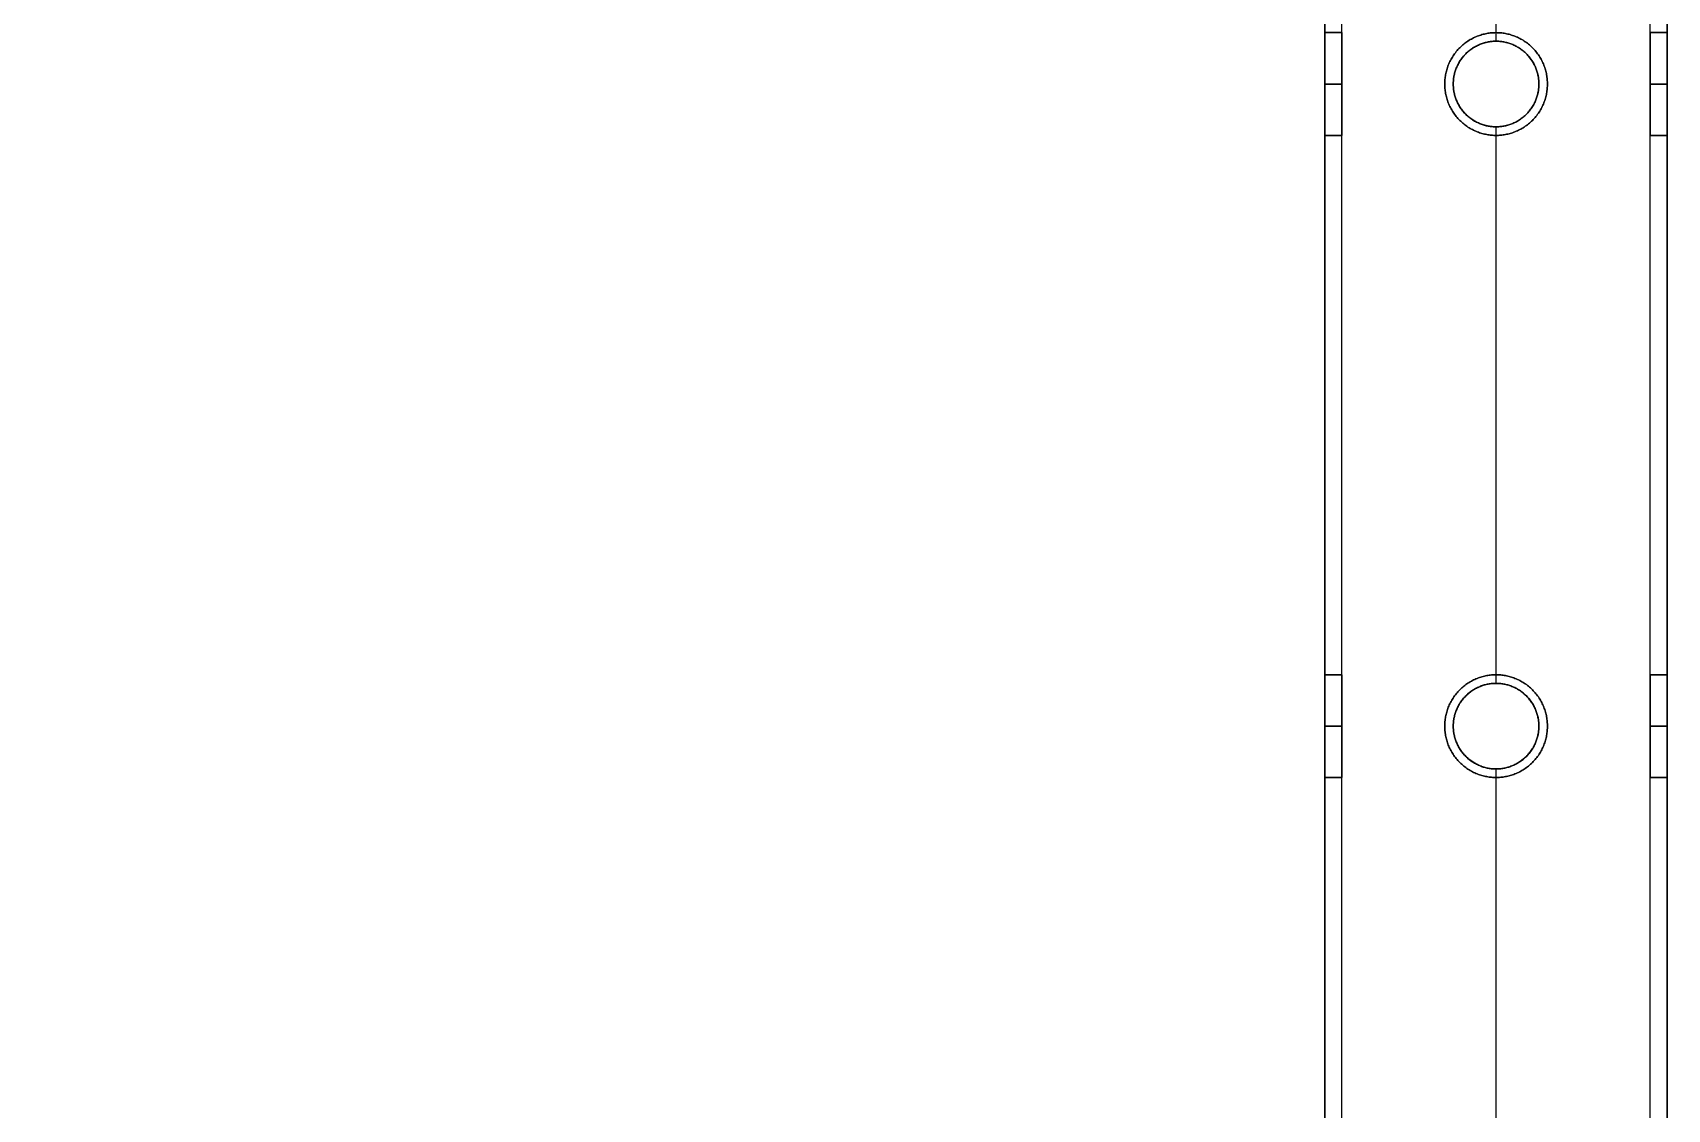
# Model space of a CAD drawing. Header units: millimetres. Extents: x -5956 to -4640, y -5088 to -3772.
# Drawn here: x -4831 to -4640.1, y -4962.1 to -4836.4 of the extents above; entities that cross this region are included whole.
import ezdxf

# ---------------------------------------------------------------- set-up
doc = ezdxf.new("R2010")
doc.units = ezdxf.units.MM
doc.header["$MEASUREMENT"] = 0
doc.layers.add('staal', color=5, linetype='Continuous', true_color=0x0000ff)

msp = doc.modelspace()

# ---------------------------------------------------------------- linework, layer by layer
at = {"layer": 'staal'}
for p, q in [((-4680.11, -4836.39, 1641.01), (-4678.11, -4836.39, 1641.01)), ((-4678.11, -4836.39, -404.81), (-4680.11, -4836.39, -404.81)), ((-4660.11, -4836.39, -386.81), (-4660.11, -4836.39, -384.81)), ((-4660.11, -4836.39, -424.81), (-4660.11, -4836.39, -422.81)), ((-4660.11, -4837.39, 1659.01), (-4660.11, -4837.39, 1661.01)), ((-4660.11, -4837.39, 1621.01), (-4660.11, -4837.39, 1623.01)), ((-4642.11, -4836.39, 1641.01), (-4640.11, -4836.39, 1641.01)), ((-4640.11, -4836.39, -404.81), (-4642.11, -4836.39, -404.81)), ((-4680.11, -4842.39, 1635.01), (-4678.11, -4842.39, 1635.01)), ((-4680.11, -4842.39, 1647.01), (-4678.11, -4842.39, 1647.01)), ((-4678.11, -4842.39, -410.81), (-4680.11, -4842.39, -410.81)), ((-4678.11, -4842.39, -398.81), (-4680.11, -4842.39, -398.81)), ((-4666.11, -4842.39, -386.81), (-4666.11, -4842.39, -384.81)), ((-4666.11, -4842.39, -424.81), (-4666.11, -4842.39, -422.81)), ((-4665.11, -4842.39, 1621.01), (-4665.11, -4842.39, 1623.01)), ((-4665.11, -4842.39, 1659.01), (-4665.11, -4842.39, 1661.01)), ((-4655.11, -4842.39, 1659.01), (-4655.11, -4842.39, 1661.01)), ((-4655.11, -4842.39, 1621.01), (-4655.11, -4842.39, 1623.01)), ((-4654.11, -4842.39, -386.81), (-4654.11, -4842.39, -384.81)), ((-4654.11, -4842.39, -424.81), (-4654.11, -4842.39, -422.81)), ((-4642.11, -4842.39, 1635.01), (-4640.11, -4842.39, 1635.01)), ((-4642.11, -4842.39, 1647.01), (-4640.11, -4842.39, 1647.01)), ((-4640.11, -4842.39, -410.81), (-4642.11, -4842.39, -410.81)), ((-4640.11, -4842.39, -398.81), (-4642.11, -4842.39, -398.81)), ((-4660.11, -4847.39, 1659.01), (-4660.11, -4847.39, 1661.01)), ((-4660.11, -4847.39, 1621.01), (-4660.11, -4847.39, 1623.01)), ((-4680.11, -4848.39, 1641.01), (-4678.11, -4848.39, 1641.01)), ((-4678.11, -4848.39, -404.81), (-4680.11, -4848.39, -404.81)), ((-4660.11, -4848.39, -386.81), (-4660.11, -4848.39, -384.81)), ((-4660.11, -4848.39, -424.81), (-4660.11, -4848.39, -422.81)), ((-4642.11, -4848.39, 1641.01), (-4640.11, -4848.39, 1641.01)), ((-4640.11, -4848.39, -404.81), (-4642.11, -4848.39, -404.81)), ((-4680.11, -4911.39, 1641.01), (-4678.11, -4911.39, 1641.01)), ((-4678.11, -4911.39, -404.81), (-4680.11, -4911.39, -404.81)), ((-4660.11, -4911.39, -386.81), (-4660.11, -4911.39, -384.81)), ((-4660.11, -4911.39, -424.81), (-4660.11, -4911.39, -422.81)), ((-4660.11, -4912.39, 1659.01), (-4660.11, -4912.39, 1661.01)), ((-4660.11, -4912.39, 1621.01), (-4660.11, -4912.39, 1623.01)), ((-4642.11, -4911.39, 1641.01), (-4640.11, -4911.39, 1641.01)), ((-4640.11, -4911.39, -404.81), (-4642.11, -4911.39, -404.81)), ((-4680.11, -4917.39, 1635.01), (-4678.11, -4917.39, 1635.01)), ((-4680.11, -4917.39, 1647.01), (-4678.11, -4917.39, 1647.01)), ((-4678.11, -4917.39, -410.81), (-4680.11, -4917.39, -410.81)), ((-4678.11, -4917.39, -398.81), (-4680.11, -4917.39, -398.81)), ((-4666.11, -4917.39, -386.81), (-4666.11, -4917.39, -384.81)), ((-4666.11, -4917.39, -424.81), (-4666.11, -4917.39, -422.81)), ((-4665.11, -4917.39, 1621.01), (-4665.11, -4917.39, 1623.01)), ((-4665.11, -4917.39, 1659.01), (-4665.11, -4917.39, 1661.01)), ((-4655.11, -4917.39, 1659.01), (-4655.11, -4917.39, 1661.01)), ((-4655.11, -4917.39, 1621.01), (-4655.11, -4917.39, 1623.01)), ((-4654.11, -4917.39, -386.81), (-4654.11, -4917.39, -384.81)), ((-4654.11, -4917.39, -424.81), (-4654.11, -4917.39, -422.81)), ((-4642.11, -4917.39, 1635.01), (-4640.11, -4917.39, 1635.01)), ((-4642.11, -4917.39, 1647.01), (-4640.11, -4917.39, 1647.01)), ((-4640.11, -4917.39, -410.81), (-4642.11, -4917.39, -410.81)), ((-4640.11, -4917.39, -398.81), (-4642.11, -4917.39, -398.81)), ((-4680.11, -4923.39, 1641.01), (-4678.11, -4923.39, 1641.01)), ((-4678.11, -4923.39, -404.81), (-4680.11, -4923.39, -404.81)), ((-4660.11, -4922.39, 1659.01), (-4660.11, -4922.39, 1661.01)), ((-4660.11, -4922.39, 1621.01), (-4660.11, -4922.39, 1623.01)), ((-4660.11, -4923.39, -386.81), (-4660.11, -4923.39, -384.81)), ((-4660.11, -4923.39, -424.81), (-4660.11, -4923.39, -422.81)), ((-4642.11, -4923.39, 1641.01), (-4640.11, -4923.39, 1641.01)), ((-4640.11, -4923.39, -404.81), (-4642.11, -4923.39, -404.81))]:
    msp.add_line(p, q, dxfattribs=at)
for points in [[(-4640.11, -5087.89), (-5956.11, -5087.89), (-5956.11, -3771.89), (-4640.11, -3771.89)], [(-4680.11, -5047.89), (-5916.11, -5047.89), (-5916.11, -3811.89), (-4680.11, -3811.89)]]:
    msp.add_lwpolyline(points, close=True, dxfattribs=at)
for centre in [(-4660.11, -4842.39, 1621.01), (-4660.11, -4842.39, 1660.01), (-4660.11, -4842.39, 1622.01), (-4660.11, -4917.39, 1621.01), (-4660.11, -4917.39, 1660.01), (-4660.11, -4917.39, 1622.01)]:
    msp.add_circle(centre, 5, dxfattribs=at)
for points in [[(-4640.11, -5087.89, 1621.01), (-4640.11, -4429.89, 1621.01), (-4640.11, -3771.89, 1621.01)], [(-4640.11, -5087.89, 1661.01), (-4640.11, -4429.89, 1661.01), (-4640.11, -3771.89, 1661.01)], [(-4640.11, -5087.89, -424.81), (-4640.11, -4429.89, -424.81), (-4640.11, -3771.89, -424.81)], [(-4640.11, -5087.89, -384.81), (-4640.11, -4429.89, -384.81), (-4640.11, -3771.89, -384.81)], [(-4642.11, -5085.89, 1659.01), (-4642.11, -4429.89, 1659.01), (-4642.11, -3773.89, 1659.01)], [(-4642.11, -5085.89, 1623.01), (-4642.11, -4429.89, 1623.01), (-4642.11, -3773.89, 1623.01)], [(-4642.11, -5085.89, -386.81), (-4642.11, -4429.89, -386.81), (-4642.11, -3773.89, -386.81)], [(-4642.11, -5085.89, -422.81), (-4642.11, -4429.89, -422.81), (-4642.11, -3773.89, -422.81)], [(-4678.11, -5049.89, 1659.01), (-4678.11, -4429.89, 1659.01), (-4678.11, -3809.89, 1659.01)], [(-4678.11, -5049.89, 1623.01), (-4678.11, -4429.89, 1623.01), (-4678.11, -3809.89, 1623.01)], [(-4678.11, -5049.89, -386.81), (-4678.11, -4429.89, -386.81), (-4678.11, -3809.89, -386.81)], [(-4678.11, -5049.89, -422.81), (-4678.11, -4429.89, -422.81), (-4678.11, -3809.89, -422.81)], [(-4680.11, -5047.89, 1621.01), (-4680.11, -4429.89, 1621.01), (-4680.11, -3811.89, 1621.01)], [(-4680.11, -5047.89, 1661.01), (-4680.11, -4429.89, 1661.01), (-4680.11, -3811.89, 1661.01)], [(-4680.11, -5047.89, -424.81), (-4680.11, -4429.89, -424.81), (-4680.11, -3811.89, -424.81)], [(-4680.11, -5047.89, -384.81), (-4680.11, -4429.89, -384.81), (-4680.11, -3811.89, -384.81)], [(-4660.11, -4837.39, 1661.01), (-4660.11, -4804.89, 1661.01), (-4660.11, -4772.39, 1661.01)], [(-4660.11, -4837.39, 1659.01), (-4660.11, -4804.89, 1659.01), (-4660.11, -4772.39, 1659.01)], [(-4660.11, -4837.39, 1623.01), (-4660.11, -4804.89, 1623.01), (-4660.11, -4772.39, 1623.01)], [(-4660.11, -4837.39, 1621.01), (-4660.11, -4804.89, 1621.01), (-4660.11, -4772.39, 1621.01)], [(-4680.11, -4836.39, 1641.01), (-4680.11, -4804.89, 1641.01), (-4680.11, -4773.39, 1641.01)], [(-4680.11, -4836.39, -404.81), (-4680.11, -4804.89, -404.81), (-4680.11, -4773.39, -404.81)], [(-4678.11, -4836.39, 1641.01), (-4678.11, -4804.89, 1641.01), (-4678.11, -4773.39, 1641.01)], [(-4678.11, -4836.39, -404.81), (-4678.11, -4804.89, -404.81), (-4678.11, -4773.39, -404.81)], [(-4660.11, -4836.39, -384.81), (-4660.11, -4804.89, -384.81), (-4660.11, -4773.39, -384.81)], [(-4660.11, -4836.39, -386.81), (-4660.11, -4804.89, -386.81), (-4660.11, -4773.39, -386.81)], [(-4660.11, -4836.39, -422.81), (-4660.11, -4804.89, -422.81), (-4660.11, -4773.39, -422.81)], [(-4660.11, -4836.39, -424.81), (-4660.11, -4804.89, -424.81), (-4660.11, -4773.39, -424.81)], [(-4642.11, -4836.39, 1641.01), (-4642.11, -4804.89, 1641.01), (-4642.11, -4773.39, 1641.01)], [(-4642.11, -4836.39, -404.81), (-4642.11, -4804.89, -404.81), (-4642.11, -4773.39, -404.81)], [(-4640.11, -4836.39, 1641.01), (-4640.11, -4804.89, 1641.01), (-4640.11, -4773.39, 1641.01)], [(-4640.11, -4836.39, -404.81), (-4640.11, -4804.89, -404.81), (-4640.11, -4773.39, -404.81)], [(-4660.11, -4912.39, 1661.01), (-4660.11, -4879.89, 1661.01), (-4660.11, -4847.39, 1661.01)], [(-4660.11, -4912.39, 1659.01), (-4660.11, -4879.89, 1659.01), (-4660.11, -4847.39, 1659.01)], [(-4660.11, -4912.39, 1623.01), (-4660.11, -4879.89, 1623.01), (-4660.11, -4847.39, 1623.01)], [(-4660.11, -4912.39, 1621.01), (-4660.11, -4879.89, 1621.01), (-4660.11, -4847.39, 1621.01)], [(-4680.11, -4911.39, 1641.01), (-4680.11, -4879.89, 1641.01), (-4680.11, -4848.39, 1641.01)], [(-4680.11, -4911.39, -404.81), (-4680.11, -4879.89, -404.81), (-4680.11, -4848.39, -404.81)], [(-4678.11, -4911.39, 1641.01), (-4678.11, -4879.89, 1641.01), (-4678.11, -4848.39, 1641.01)], [(-4678.11, -4911.39, -404.81), (-4678.11, -4879.89, -404.81), (-4678.11, -4848.39, -404.81)], [(-4660.11, -4911.39, -384.81), (-4660.11, -4879.89, -384.81), (-4660.11, -4848.39, -384.81)], [(-4660.11, -4911.39, -386.81), (-4660.11, -4879.89, -386.81), (-4660.11, -4848.39, -386.81)], [(-4660.11, -4911.39, -422.81), (-4660.11, -4879.89, -422.81), (-4660.11, -4848.39, -422.81)], [(-4660.11, -4911.39, -424.81), (-4660.11, -4879.89, -424.81), (-4660.11, -4848.39, -424.81)], [(-4642.11, -4911.39, 1641.01), (-4642.11, -4879.89, 1641.01), (-4642.11, -4848.39, 1641.01)], [(-4642.11, -4911.39, -404.81), (-4642.11, -4879.89, -404.81), (-4642.11, -4848.39, -404.81)], [(-4640.11, -4911.39, 1641.01), (-4640.11, -4879.89, 1641.01), (-4640.11, -4848.39, 1641.01)], [(-4640.11, -4911.39, -404.81), (-4640.11, -4879.89, -404.81), (-4640.11, -4848.39, -404.81)], [(-4680.11, -4986.39, 1641.01), (-4680.11, -4954.89, 1641.01), (-4680.11, -4923.39, 1641.01)], [(-4680.11, -4986.39, -404.81), (-4680.11, -4954.89, -404.81), (-4680.11, -4923.39, -404.81)], [(-4678.11, -4986.39, 1641.01), (-4678.11, -4954.89, 1641.01), (-4678.11, -4923.39, 1641.01)], [(-4678.11, -4986.39, -404.81), (-4678.11, -4954.89, -404.81), (-4678.11, -4923.39, -404.81)], [(-4660.11, -4987.39, 1661.01), (-4660.11, -4954.89, 1661.01), (-4660.11, -4922.39, 1661.01)], [(-4660.11, -4987.39, 1659.01), (-4660.11, -4954.89, 1659.01), (-4660.11, -4922.39, 1659.01)], [(-4660.11, -4987.39, 1623.01), (-4660.11, -4954.89, 1623.01), (-4660.11, -4922.39, 1623.01)], [(-4660.11, -4987.39, 1621.01), (-4660.11, -4954.89, 1621.01), (-4660.11, -4922.39, 1621.01)], [(-4660.11, -4986.39, -384.81), (-4660.11, -4954.89, -384.81), (-4660.11, -4923.39, -384.81)], [(-4660.11, -4986.39, -386.81), (-4660.11, -4954.89, -386.81), (-4660.11, -4923.39, -386.81)], [(-4660.11, -4986.39, -422.81), (-4660.11, -4954.89, -422.81), (-4660.11, -4923.39, -422.81)], [(-4660.11, -4986.39, -424.81), (-4660.11, -4954.89, -424.81), (-4660.11, -4923.39, -424.81)], [(-4642.11, -4986.39, 1641.01), (-4642.11, -4954.89, 1641.01), (-4642.11, -4923.39, 1641.01)], [(-4642.11, -4986.39, -404.81), (-4642.11, -4954.89, -404.81), (-4642.11, -4923.39, -404.81)], [(-4640.11, -4986.39, 1641.01), (-4640.11, -4954.89, 1641.01), (-4640.11, -4923.39, 1641.01)], [(-4640.11, -4986.39, -404.81), (-4640.11, -4954.89, -404.81), (-4640.11, -4923.39, -404.81)]]:
    msp.add_open_spline(points, degree=2, dxfattribs=at)
for points, knots in [([(-4680.11, -4842.39, 1635.01), (-4680.11, -4836.39, 1635.01), (-4680.11, -4836.39, 1641.01), (-4680.11, -4836.39, 1647.01), (-4680.11, -4842.39, 1647.01), (-4680.11, -4848.39, 1647.01), (-4680.11, -4848.39, 1641.01), (-4680.11, -4848.39, 1635.01), (-4680.11, -4842.39, 1635.01)], [-31.415927, -31.415927, -31.415927, -23.561945, -23.561945, -15.707963, -15.707963, -7.853982, -7.853982, 0, 0, 0]), ([(-4680.11, -4842.39, -410.81), (-4680.11, -4836.39, -410.81), (-4680.11, -4836.39, -404.81), (-4680.11, -4836.39, -398.81), (-4680.11, -4842.39, -398.81), (-4680.11, -4848.39, -398.81), (-4680.11, -4848.39, -404.81), (-4680.11, -4848.39, -410.81), (-4680.11, -4842.39, -410.81)], [-31.415927, -31.415927, -31.415927, -23.561945, -23.561945, -15.707963, -15.707963, -7.853982, -7.853982, 0, 0, 0]), ([(-4678.11, -4842.39, 1635.01), (-4678.11, -4848.39, 1635.01), (-4678.11, -4848.39, 1641.01), (-4678.11, -4848.39, 1647.01), (-4678.11, -4842.39, 1647.01), (-4678.11, -4836.39, 1647.01), (-4678.11, -4836.39, 1641.01), (-4678.11, -4836.39, 1635.01), (-4678.11, -4842.39, 1635.01)], [0, 0, 0, 7.853982, 7.853982, 15.707963, 15.707963, 23.561945, 23.561945, 31.415927, 31.415927, 31.415927]), ([(-4678.11, -4842.39, -410.81), (-4678.11, -4848.39, -410.81), (-4678.11, -4848.39, -404.81), (-4678.11, -4848.39, -398.81), (-4678.11, -4842.39, -398.81), (-4678.11, -4836.39, -398.81), (-4678.11, -4836.39, -404.81), (-4678.11, -4836.39, -410.81), (-4678.11, -4842.39, -410.81)], [0, 0, 0, 7.853982, 7.853982, 15.707963, 15.707963, 23.561945, 23.561945, 31.415927, 31.415927, 31.415927]), ([(-4666.11, -4842.39, -384.81), (-4666.11, -4836.39, -384.81), (-4660.11, -4836.39, -384.81), (-4654.11, -4836.39, -384.81), (-4654.11, -4842.39, -384.81), (-4654.11, -4848.39, -384.81), (-4660.11, -4848.39, -384.81), (-4666.11, -4848.39, -384.81), (-4666.11, -4842.39, -384.81)], [-31.415927, -31.415927, -31.415927, -23.561945, -23.561945, -15.707963, -15.707963, -7.853982, -7.853982, 0, 0, 0]), ([(-4666.11, -4842.39, -386.81), (-4666.11, -4848.39, -386.81), (-4660.11, -4848.39, -386.81), (-4654.11, -4848.39, -386.81), (-4654.11, -4842.39, -386.81), (-4654.11, -4836.39, -386.81), (-4660.11, -4836.39, -386.81), (-4666.11, -4836.39, -386.81), (-4666.11, -4842.39, -386.81)], [0, 0, 0, 7.853982, 7.853982, 15.707963, 15.707963, 23.561945, 23.561945, 31.415927, 31.415927, 31.415927]), ([(-4666.11, -4842.39, -422.81), (-4666.11, -4836.39, -422.81), (-4660.11, -4836.39, -422.81), (-4654.11, -4836.39, -422.81), (-4654.11, -4842.39, -422.81), (-4654.11, -4848.39, -422.81), (-4660.11, -4848.39, -422.81), (-4666.11, -4848.39, -422.81), (-4666.11, -4842.39, -422.81)], [-31.415927, -31.415927, -31.415927, -23.561945, -23.561945, -15.707963, -15.707963, -7.853982, -7.853982, 0, 0, 0]), ([(-4666.11, -4842.39, -424.81), (-4666.11, -4848.39, -424.81), (-4660.11, -4848.39, -424.81), (-4654.11, -4848.39, -424.81), (-4654.11, -4842.39, -424.81), (-4654.11, -4836.39, -424.81), (-4660.11, -4836.39, -424.81), (-4666.11, -4836.39, -424.81), (-4666.11, -4842.39, -424.81)], [0, 0, 0, 7.853982, 7.853982, 15.707963, 15.707963, 23.561945, 23.561945, 31.415927, 31.415927, 31.415927]), ([(-4665.11, -4842.39, 1661.01), (-4665.11, -4837.39, 1661.01), (-4660.11, -4837.39, 1661.01), (-4655.11, -4837.39, 1661.01), (-4655.11, -4842.39, 1661.01), (-4655.11, -4847.39, 1661.01), (-4660.11, -4847.39, 1661.01), (-4665.11, -4847.39, 1661.01), (-4665.11, -4842.39, 1661.01)], [-31.415927, -31.415927, -31.415927, -23.561945, -23.561945, -15.707963, -15.707963, -7.853982, -7.853982, 0, 0, 0]), ([(-4665.11, -4842.39, 1659.01), (-4665.11, -4847.39, 1659.01), (-4660.11, -4847.39, 1659.01), (-4655.11, -4847.39, 1659.01), (-4655.11, -4842.39, 1659.01), (-4655.11, -4837.39, 1659.01), (-4660.11, -4837.39, 1659.01), (-4665.11, -4837.39, 1659.01), (-4665.11, -4842.39, 1659.01)], [0, 0, 0, 7.853982, 7.853982, 15.707963, 15.707963, 23.561945, 23.561945, 31.415927, 31.415927, 31.415927]), ([(-4665.11, -4842.39, 1623.01), (-4665.11, -4837.39, 1623.01), (-4660.11, -4837.39, 1623.01), (-4655.11, -4837.39, 1623.01), (-4655.11, -4842.39, 1623.01), (-4655.11, -4847.39, 1623.01), (-4660.11, -4847.39, 1623.01), (-4665.11, -4847.39, 1623.01), (-4665.11, -4842.39, 1623.01)], [-31.415927, -31.415927, -31.415927, -23.561945, -23.561945, -15.707963, -15.707963, -7.853982, -7.853982, 0, 0, 0]), ([(-4642.11, -4842.39, 1635.01), (-4642.11, -4836.39, 1635.01), (-4642.11, -4836.39, 1641.01), (-4642.11, -4836.39, 1647.01), (-4642.11, -4842.39, 1647.01), (-4642.11, -4848.39, 1647.01), (-4642.11, -4848.39, 1641.01), (-4642.11, -4848.39, 1635.01), (-4642.11, -4842.39, 1635.01)], [-31.415927, -31.415927, -31.415927, -23.561945, -23.561945, -15.707963, -15.707963, -7.853982, -7.853982, 0, 0, 0]), ([(-4642.11, -4842.39, -410.81), (-4642.11, -4836.39, -410.81), (-4642.11, -4836.39, -404.81), (-4642.11, -4836.39, -398.81), (-4642.11, -4842.39, -398.81), (-4642.11, -4848.39, -398.81), (-4642.11, -4848.39, -404.81), (-4642.11, -4848.39, -410.81), (-4642.11, -4842.39, -410.81)], [-31.415927, -31.415927, -31.415927, -23.561945, -23.561945, -15.707963, -15.707963, -7.853982, -7.853982, 0, 0, 0]), ([(-4640.11, -4842.39, 1635.01), (-4640.11, -4848.39, 1635.01), (-4640.11, -4848.39, 1641.01), (-4640.11, -4848.39, 1647.01), (-4640.11, -4842.39, 1647.01), (-4640.11, -4836.39, 1647.01), (-4640.11, -4836.39, 1641.01), (-4640.11, -4836.39, 1635.01), (-4640.11, -4842.39, 1635.01)], [0, 0, 0, 7.853982, 7.853982, 15.707963, 15.707963, 23.561945, 23.561945, 31.415927, 31.415927, 31.415927]), ([(-4640.11, -4842.39, -410.81), (-4640.11, -4848.39, -410.81), (-4640.11, -4848.39, -404.81), (-4640.11, -4848.39, -398.81), (-4640.11, -4842.39, -398.81), (-4640.11, -4836.39, -398.81), (-4640.11, -4836.39, -404.81), (-4640.11, -4836.39, -410.81), (-4640.11, -4842.39, -410.81)], [0, 0, 0, 7.853982, 7.853982, 15.707963, 15.707963, 23.561945, 23.561945, 31.415927, 31.415927, 31.415927]), ([(-4680.11, -4917.39, 1635.01), (-4680.11, -4911.39, 1635.01), (-4680.11, -4911.39, 1641.01), (-4680.11, -4911.39, 1647.01), (-4680.11, -4917.39, 1647.01), (-4680.11, -4923.39, 1647.01), (-4680.11, -4923.39, 1641.01), (-4680.11, -4923.39, 1635.01), (-4680.11, -4917.39, 1635.01)], [-31.415927, -31.415927, -31.415927, -23.561945, -23.561945, -15.707963, -15.707963, -7.853982, -7.853982, 0, 0, 0]), ([(-4680.11, -4917.39, -410.81), (-4680.11, -4911.39, -410.81), (-4680.11, -4911.39, -404.81), (-4680.11, -4911.39, -398.81), (-4680.11, -4917.39, -398.81), (-4680.11, -4923.39, -398.81), (-4680.11, -4923.39, -404.81), (-4680.11, -4923.39, -410.81), (-4680.11, -4917.39, -410.81)], [-31.415927, -31.415927, -31.415927, -23.561945, -23.561945, -15.707963, -15.707963, -7.853982, -7.853982, 0, 0, 0]), ([(-4678.11, -4917.39, 1635.01), (-4678.11, -4923.39, 1635.01), (-4678.11, -4923.39, 1641.01), (-4678.11, -4923.39, 1647.01), (-4678.11, -4917.39, 1647.01), (-4678.11, -4911.39, 1647.01), (-4678.11, -4911.39, 1641.01), (-4678.11, -4911.39, 1635.01), (-4678.11, -4917.39, 1635.01)], [0, 0, 0, 7.853982, 7.853982, 15.707963, 15.707963, 23.561945, 23.561945, 31.415927, 31.415927, 31.415927]), ([(-4678.11, -4917.39, -410.81), (-4678.11, -4923.39, -410.81), (-4678.11, -4923.39, -404.81), (-4678.11, -4923.39, -398.81), (-4678.11, -4917.39, -398.81), (-4678.11, -4911.39, -398.81), (-4678.11, -4911.39, -404.81), (-4678.11, -4911.39, -410.81), (-4678.11, -4917.39, -410.81)], [0, 0, 0, 7.853982, 7.853982, 15.707963, 15.707963, 23.561945, 23.561945, 31.415927, 31.415927, 31.415927]), ([(-4666.11, -4917.39, -384.81), (-4666.11, -4911.39, -384.81), (-4660.11, -4911.39, -384.81), (-4654.11, -4911.39, -384.81), (-4654.11, -4917.39, -384.81), (-4654.11, -4923.39, -384.81), (-4660.11, -4923.39, -384.81), (-4666.11, -4923.39, -384.81), (-4666.11, -4917.39, -384.81)], [-31.415927, -31.415927, -31.415927, -23.561945, -23.561945, -15.707963, -15.707963, -7.853982, -7.853982, 0, 0, 0]), ([(-4666.11, -4917.39, -386.81), (-4666.11, -4923.39, -386.81), (-4660.11, -4923.39, -386.81), (-4654.11, -4923.39, -386.81), (-4654.11, -4917.39, -386.81), (-4654.11, -4911.39, -386.81), (-4660.11, -4911.39, -386.81), (-4666.11, -4911.39, -386.81), (-4666.11, -4917.39, -386.81)], [0, 0, 0, 7.853982, 7.853982, 15.707963, 15.707963, 23.561945, 23.561945, 31.415927, 31.415927, 31.415927]), ([(-4666.11, -4917.39, -422.81), (-4666.11, -4911.39, -422.81), (-4660.11, -4911.39, -422.81), (-4654.11, -4911.39, -422.81), (-4654.11, -4917.39, -422.81), (-4654.11, -4923.39, -422.81), (-4660.11, -4923.39, -422.81), (-4666.11, -4923.39, -422.81), (-4666.11, -4917.39, -422.81)], [-31.415927, -31.415927, -31.415927, -23.561945, -23.561945, -15.707963, -15.707963, -7.853982, -7.853982, 0, 0, 0]), ([(-4666.11, -4917.39, -424.81), (-4666.11, -4923.39, -424.81), (-4660.11, -4923.39, -424.81), (-4654.11, -4923.39, -424.81), (-4654.11, -4917.39, -424.81), (-4654.11, -4911.39, -424.81), (-4660.11, -4911.39, -424.81), (-4666.11, -4911.39, -424.81), (-4666.11, -4917.39, -424.81)], [0, 0, 0, 7.853982, 7.853982, 15.707963, 15.707963, 23.561945, 23.561945, 31.415927, 31.415927, 31.415927]), ([(-4665.11, -4917.39, 1661.01), (-4665.11, -4912.39, 1661.01), (-4660.11, -4912.39, 1661.01), (-4655.11, -4912.39, 1661.01), (-4655.11, -4917.39, 1661.01), (-4655.11, -4922.39, 1661.01), (-4660.11, -4922.39, 1661.01), (-4665.11, -4922.39, 1661.01), (-4665.11, -4917.39, 1661.01)], [-31.415927, -31.415927, -31.415927, -23.561945, -23.561945, -15.707963, -15.707963, -7.853982, -7.853982, 0, 0, 0]), ([(-4665.11, -4917.39, 1659.01), (-4665.11, -4922.39, 1659.01), (-4660.11, -4922.39, 1659.01), (-4655.11, -4922.39, 1659.01), (-4655.11, -4917.39, 1659.01), (-4655.11, -4912.39, 1659.01), (-4660.11, -4912.39, 1659.01), (-4665.11, -4912.39, 1659.01), (-4665.11, -4917.39, 1659.01)], [0, 0, 0, 7.853982, 7.853982, 15.707963, 15.707963, 23.561945, 23.561945, 31.415927, 31.415927, 31.415927]), ([(-4665.11, -4917.39, 1623.01), (-4665.11, -4912.39, 1623.01), (-4660.11, -4912.39, 1623.01), (-4655.11, -4912.39, 1623.01), (-4655.11, -4917.39, 1623.01), (-4655.11, -4922.39, 1623.01), (-4660.11, -4922.39, 1623.01), (-4665.11, -4922.39, 1623.01), (-4665.11, -4917.39, 1623.01)], [-31.415927, -31.415927, -31.415927, -23.561945, -23.561945, -15.707963, -15.707963, -7.853982, -7.853982, 0, 0, 0]), ([(-4642.11, -4917.39, 1635.01), (-4642.11, -4911.39, 1635.01), (-4642.11, -4911.39, 1641.01), (-4642.11, -4911.39, 1647.01), (-4642.11, -4917.39, 1647.01), (-4642.11, -4923.39, 1647.01), (-4642.11, -4923.39, 1641.01), (-4642.11, -4923.39, 1635.01), (-4642.11, -4917.39, 1635.01)], [-31.415927, -31.415927, -31.415927, -23.561945, -23.561945, -15.707963, -15.707963, -7.853982, -7.853982, 0, 0, 0]), ([(-4642.11, -4917.39, -410.81), (-4642.11, -4911.39, -410.81), (-4642.11, -4911.39, -404.81), (-4642.11, -4911.39, -398.81), (-4642.11, -4917.39, -398.81), (-4642.11, -4923.39, -398.81), (-4642.11, -4923.39, -404.81), (-4642.11, -4923.39, -410.81), (-4642.11, -4917.39, -410.81)], [-31.415927, -31.415927, -31.415927, -23.561945, -23.561945, -15.707963, -15.707963, -7.853982, -7.853982, 0, 0, 0]), ([(-4640.11, -4917.39, 1635.01), (-4640.11, -4923.39, 1635.01), (-4640.11, -4923.39, 1641.01), (-4640.11, -4923.39, 1647.01), (-4640.11, -4917.39, 1647.01), (-4640.11, -4911.39, 1647.01), (-4640.11, -4911.39, 1641.01), (-4640.11, -4911.39, 1635.01), (-4640.11, -4917.39, 1635.01)], [0, 0, 0, 7.853982, 7.853982, 15.707963, 15.707963, 23.561945, 23.561945, 31.415927, 31.415927, 31.415927]), ([(-4640.11, -4917.39, -410.81), (-4640.11, -4923.39, -410.81), (-4640.11, -4923.39, -404.81), (-4640.11, -4923.39, -398.81), (-4640.11, -4917.39, -398.81), (-4640.11, -4911.39, -398.81), (-4640.11, -4911.39, -404.81), (-4640.11, -4911.39, -410.81), (-4640.11, -4917.39, -410.81)], [0, 0, 0, 7.853982, 7.853982, 15.707963, 15.707963, 23.561945, 23.561945, 31.415927, 31.415927, 31.415927])]:
    msp.add_rational_spline(points, [1, 0.707106781187, 1, 0.707106781187, 1, 0.707106781187, 1, 0.707106781187, 1], degree=2, knots=knots, dxfattribs=at)

doc.saveas('drawing.dxf')
